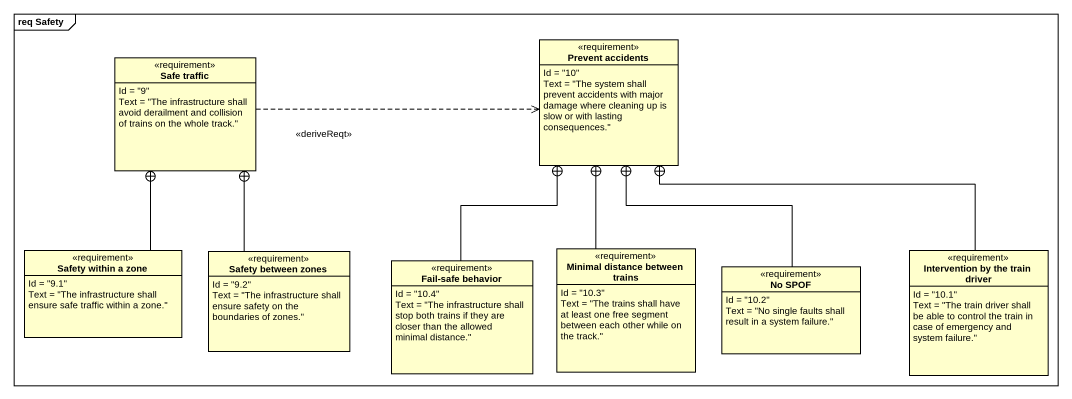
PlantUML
@startuml
mainframe req Safety
hide circle
hide empty members
class "Prevent accidents" as Prevent_accidents <<requirement>> {
  Id = "10"
  Text = "The system shall prevent accidents with major damage where cleaning up is slow or with lasting consequences."
}
class "Safe traffic" as Safe_traffic <<requirement>> {
  Id = "9"
  Text = "The infrastructure shall avoid derailment and collision of trains on the whole track."
}
class "Safety within a zone" as Safety_within_a_zone <<requirement>> {
  Id = "9.1"
  Text = "The infrastructure shall ensure safe traffic within a zone."
}
class "Safety between zones" as Safety_between_zones <<requirement>> {
  Id = "9.2"
  Text = "The infrastructure shall ensure safety on the boundaries of zones."
}
class "Fail-safe behavior" as Fail_safe_behavior <<requirement>> {
  Id = "10.4"
  Text = "The infrastructure shall stop both trains if they are closer than the allowed minimal distance."
}
class "Minimal distance between trains" as Minimal_distance_between <<requirement>> {
  Id = "10.3"
  Text = "The trains shall have at least one free segment between each other while on the track."
}
class "No SPOF" as No_SPOF <<requirement>> {
  Id = "10.2"
  Text = "No single faults shall result in a system failure."
}
class "Intervention by the train driver" as Intervention_by_the_train <<requirement>> {
  Id = "10.1"
  Text = "The train driver shall be able to control the train in case of emergency and system failure."
}
Safe_traffic .right.> Prevent_accidents : <<deriveReqt>>
Safety_within_a_zone -up-+ Safe_traffic
Safety_between_zones -up-+ Safe_traffic
Fail_safe_behavior -up-+ Prevent_accidents
Minimal_distance_between -up-+ Prevent_accidents
No_SPOF -up-+ Prevent_accidents
Intervention_by_the_train -left-+ Prevent_accidents
@enduml
